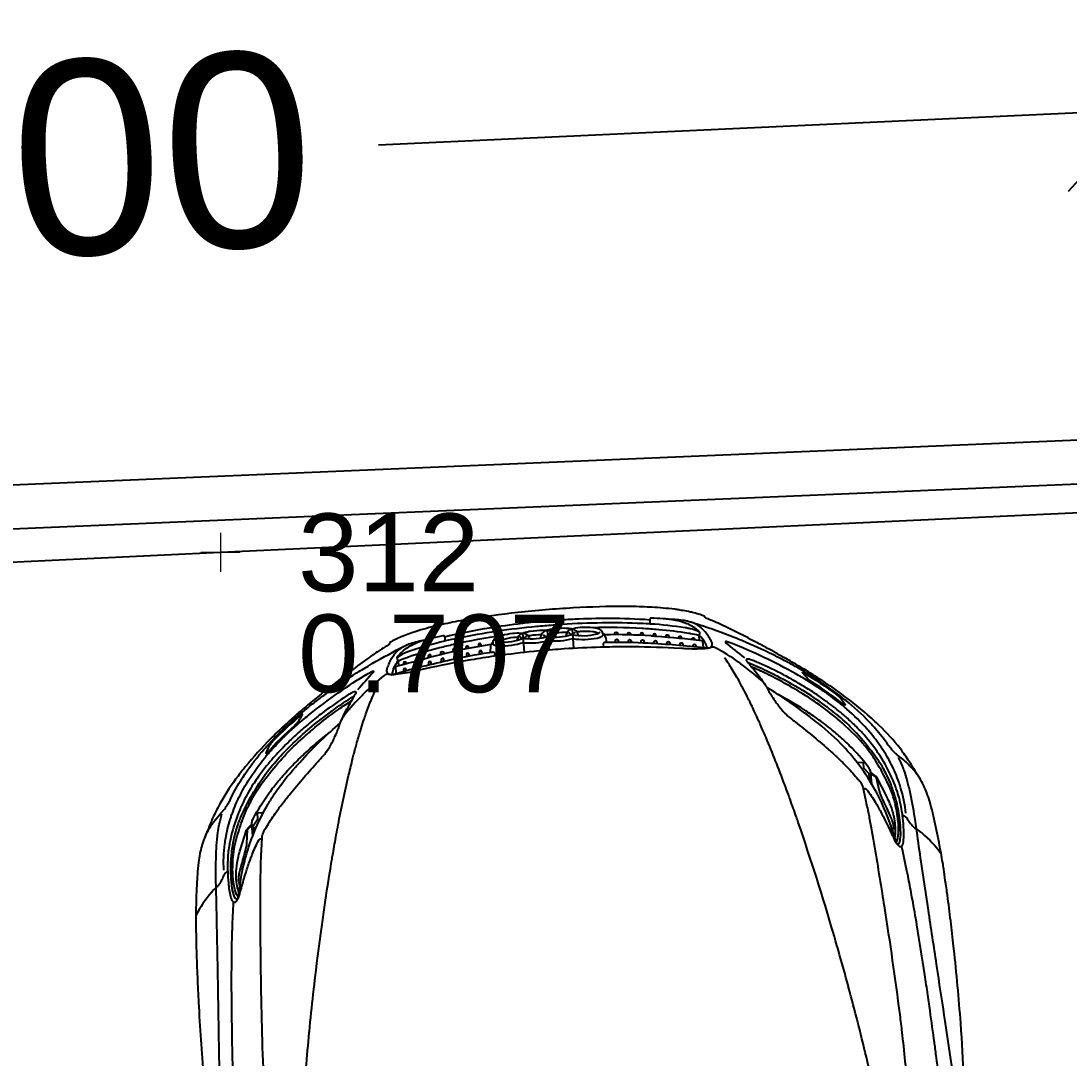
# Model space of a CAD drawing. Header units: millimetres. Extents: x 2622 to 2811, y 687 to 801.
# Drawn here: x 2642.564 to 2643.912, y 763.748 to 765.082 of the extents above; entities that cross this region are included whole.
import ezdxf

# ---------------------------------------------------------------- set-up
doc = ezdxf.new("R2010")
doc.units = ezdxf.units.MM
doc.layers.add('automobile', color=251, linetype='Continuous')
doc.layers.add('Sottile', color=5, linetype='Continuous')
for name, color, linetype, lineweight in [('PT_TOPOG_CENTRO', 5, 'Continuous', 0), ('PT_TOPOG_NOME', 5, 'Continuous', 0), ('PT_TOPOG_QUOT', 10, 'Continuous', 0), ('PT_TOPOG_SIMB', 5, 'Continuous', 0)]:
    doc.layers.add(name, color=color, linetype=linetype, lineweight=lineweight)
doc.styles.get("Standard").update_dxf_attribs({"font": 'arial.ttf'})
doc.dimstyles.new('ISO-25', dxfattribs={"dimtxt": 0.25, "dimasz": 0.2, "dimexe": 0.1, "dimexo": 0.1, "dimgap": 0.1, "dimtad": 0, "dimzin": 1, "dimtxsty": 'Standard', "dimblk": 'OBLIQUE', "dimcen": 2.5, "dimclrt": 2, "dimadec": 0, "dimazin": 0, "dimtfac": 1, "dimtmove": 0, "dimatfit": 3, "dimfxl": 1, "dimarcsym": 0})

# ---------------------------------------------------------------- blocks, each defined once
blk = doc.blocks.new('TPD_Standard')
at = {"layer": 'PT_TOPOG_CENTRO', "linetype": 'Continuous'}
blk.add_point((0, 0), dxfattribs=at)
at = {"layer": 'PT_TOPOG_SIMB', "linetype": 'Continuous'}
for p, q in [((0, 0.05), (0, -0.05)), ((0.05, 0), (-0.05, 0))]:
    blk.add_line(p, q, dxfattribs=at)
at = {"layer": 'PT_TOPOG_NOME', "linetype": 'Continuous', "lineweight": 0}
blk.add_attdef('Nome', (0, 0), '', height=0.2, dxfattribs=at)
at = {"layer": 'PT_TOPOG_QUOT', "linetype": 'Continuous', "lineweight": 0}
blk.add_attdef('Quota', (0, 0), '', height=0.2, dxfattribs=at)
blk = doc.blocks.new('_Oblique')
at = {"color": 0, "linetype": 'ByBlock', "lineweight": -2}
blk.add_line((-0.5, -0.5), (0.5, 0.5), dxfattribs=at)
blk = doc.blocks.new('*D123')
at = {"layer": 'Defpoints', "color": 0, "transparency": 16777216}
for p in [(2644.0066, 764.9677), (2644.0281, 764.5021), (2641.215, 764.3722)]:
    blk.add_point(p, dxfattribs=at)
at = {"layer": 'Sottile', "color": 0, "lineweight": -2, "transparency": 16777216}
for p, q in [((2644.0234, 764.602), (2644.002, 765.0676)), ((2644.0066, 764.9677), (2643.0238, 764.9224)), ((2641.2103, 764.4721), (2641.1889, 764.9378)), ((2641.1935, 764.8379), (2642.1762, 764.8833))]:
    blk.add_line(p, q, dxfattribs=at)
at = {"layer": 'Sottile', "color": 0, "lineweight": -2, "transparency": 16777216, "xscale": 0.2, "yscale": 0.2, "zscale": 0.2}
for p, rotation in [((2644.0066, 764.9677), 2.642310270227584), ((2641.1935, 764.8379), 182.6423102702275)]:
    blk.add_blockref('_Oblique', p, dxfattribs=dict(at, rotation=rotation))
at = {"layer": 'Sottile', "color": 2, "transparency": 16777216, "insert": (2642.6, 764.9028), "char_height": 0.25, "attachment_point": 5, "rotation": 2.6423}
blk.add_mtext('5.00', dxfattribs=at)

msp = doc.modelspace()

# ---------------------------------------------------------------- linework, layer by layer
for p, q in [((2634.7268, 764.1545), (2650.7663, 764.8321)), ((2651.8377, 764.8145), (2642.8204, 764.3984)), ((2642.8204, 764.3984), (2636.1775, 764.0819))]:
    msp.add_line(p, q)
at = {"layer": 'automobile'}
for p, q in [((2643.2092, 764.2944), (2643.2113, 764.27)), ((2643.2409, 764.2977), (2643.243, 764.2727)), ((2643.2727, 764.2997), (2643.2748, 764.2753)), ((2643.7189, 764.1094), (2643.7189, 764.1094)), ((2643.7038, 764.0559), (2643.7039, 764.0559)), ((2642.8008, 764.0328), (2642.8008, 764.0328)), ((2642.8245, 763.9825), (2642.8245, 763.9825))]:
    msp.add_line(p, q, dxfattribs=at)
for points in [[(2643.7766, 763.7125, 0.013527), (2643.7734, 763.7832), (2643.7727, 763.7929, 0.009671), (2643.7639, 763.8885), (2643.7631, 763.8956, 0.002964), (2643.7593, 763.9284, 0.002676), (2643.755, 763.9615, 0.002031), (2643.7536, 763.9719), (2643.7529, 763.9763, 0.001672), (2643.7508, 763.9909, 0.002952), (2643.7496, 763.9989), (2643.749, 764.0022, 0.006248), (2643.7468, 764.0149, 0.000515), (2643.7451, 764.0242), (2643.7449, 764.0251, 0.009106), (2643.7382, 764.0572, 0.004007), (2643.7374, 764.0606), (2643.7368, 764.0632, 0.012153), (2643.7328, 764.0779, 0.018519), (2643.7292, 764.0887), (2643.7291, 764.0889, 0.020061), (2643.7252, 764.0981), (2643.7248, 764.099, 0.031275), (2643.7196, 764.1083, -0.001922), (2643.7168, 764.1128), (2643.7156, 764.1147, -0.007542), (2643.7114, 764.1216, 0.001355), (2643.7108, 764.1227, 0.012838), (2643.7067, 764.1292), (2643.7053, 764.1312, 0.011519), (2643.6994, 764.1397), (2643.6984, 764.1411, 0.012847), (2643.6917, 764.1498, 0.033566), (2643.6643, 764.1791), (2643.6624, 764.1809, 0.0098), (2643.653, 764.1893, 0.02217), (2643.6149, 764.2194, 0.012327), (2643.594, 764.2338), (2643.5927, 764.2346, 0.0071), (2643.5768, 764.2446), (2643.5734, 764.2467, 0.002771), (2643.5652, 764.2516, 0.004165), (2643.546, 764.2628, 0.004159), (2643.5335, 764.2698), (2643.5279, 764.2729, 0.002426), (2643.5135, 764.2808, 0.001948), (2643.5076, 764.2839), (2643.5025, 764.2865, 0.008611), (2643.4759, 764.3, 0.003492), (2643.4705, 764.3026), (2643.4659, 764.3047, 0.015568), (2643.4447, 764.3138, -0.285642), (2643.4437, 764.3153), (2643.4436, 764.3154, 0.282742), (2643.4431, 764.3161, 0.041853), (2643.4276, 764.321), (2643.4275, 764.321, 0.001076), (2643.4226, 764.3221, 0.014369), (2643.4132, 764.3238), (2643.4101, 764.3243, 0.006749), (2643.4049, 764.3251), (2643.4046, 764.3251, 0.019467), (2643.3755, 764.3277), (2643.3695, 764.328, 0.012057), (2643.342, 764.3288, 0.000481), (2643.3417, 764.3288, 0.014627), (2643.2743, 764.3269, 0.013), (2643.2032, 764.321, 0.014627), (2643.1364, 764.3117, 0.000481), (2643.136, 764.3116, 0.012057), (2643.1091, 764.3063), (2643.1032, 764.305, 0.019467), (2643.0749, 764.2976), (2643.0746, 764.2975, 0.006749), (2643.0697, 764.2959), (2643.0667, 764.2949, 0.014369), (2643.0577, 764.2916, 0.001076), (2643.053, 764.2897), (2643.053, 764.2897, 0.041853), (2643.0385, 764.2824, 0.282742), (2643.0381, 764.2816), (2643.0381, 764.2814, -0.285642), (2643.0373, 764.2798, 0.015568), (2643.0179, 764.2673), (2643.0137, 764.2645, 0.003492), (2643.0088, 764.261, 0.008611), (2642.9848, 764.2433), (2642.9803, 764.2399, 0.001948), (2642.975, 764.2358, 0.002426), (2642.962, 764.2256), (2642.957, 764.2217, 0.004159), (2642.9459, 764.2127, 0.004165), (2642.9287, 764.1985, 0.002771), (2642.9215, 764.1923), (2642.9185, 764.1896, 0.0071), (2642.9045, 764.1772), (2642.9033, 764.1761, 0.012327), (2642.885, 764.1585, 0.02217), (2642.8525, 764.1225, 0.0098), (2642.8447, 764.1126), (2642.8431, 764.1106, 0.033566), (2642.8209, 764.0771, 0.012847), (2642.8157, 764.0674), (2642.815, 764.0658, 0.011519), (2642.8105, 764.0565), (2642.8096, 764.0543, 0.012838), (2642.8066, 764.0472, 0.001355), (2642.8062, 764.0461, -0.007542), (2642.8032, 764.0385), (2642.8023, 764.0365, -0.001922), (2642.8003, 764.0316, 0.031275), (2642.7967, 764.0215), (2642.7965, 764.0206, 0.020061), (2642.7941, 764.0108), (2642.7941, 764.0107, 0.018519), (2642.7923, 763.9994, 0.012153), (2642.7908, 763.9842), (2642.7906, 763.9816, 0.004007), (2642.7904, 763.9781, 0.009106), (2642.7891, 763.9453), (2642.7891, 763.9444, 0.000515), (2642.7889, 763.9349, 0.006248), (2642.7888, 763.9221), (2642.7889, 763.9187, 0.002952), (2642.789, 763.9106, 0.001672), (2642.7893, 763.8959), (2642.7894, 763.8914, 0.002031), (2642.7897, 763.881, 0.002676), (2642.791, 763.8476, 0.002964), (2642.7926, 763.8145), (2642.793, 763.8074, 0.009671), (2642.8002, 763.7118)], [(2643.4369, 764.2954, 0.186053), (2643.4363, 764.2961, 0.06885), (2643.4245, 764.3001), (2643.4234, 764.3004, 0.010068), (2643.4183, 764.3013, 0.023795), (2643.3737, 764.3062), (2643.3721, 764.3063, 0.006011), (2643.3567, 764.307, 0.028094), (2643.2534, 764.3051), (2643.2512, 764.3049, 0.004159), (2643.2296, 764.3031), (2643.2274, 764.3029, 0.028094), (2643.1252, 764.2877, 0.006011), (2643.1101, 764.2844), (2643.1085, 764.284, 0.023795), (2643.0654, 764.2718, 0.010068), (2643.0605, 764.2701), (2643.0595, 764.2697, 0.06885), (2643.0485, 764.2637, 0.186053), (2643.048, 764.2629)], [(2643.1086, 764.2898, -0.017993), (2643.1596, 764.3003), (2643.1607, 764.3004, -0.011324), (2643.2031, 764.3066, -0.000717), (2643.2151, 764.3081), (2643.2169, 764.3083, -0.017876), (2643.2629, 764.3121), (2643.2647, 764.3122, -0.000717), (2643.2767, 764.3128, -0.011324), (2643.3196, 764.3137), (2643.3207, 764.3137, -0.017993), (2643.3727, 764.3118)], [(2643.4359, 764.291, 0.377502), (2643.4364, 764.2963), (2643.4364, 764.2964, 0.05167), (2643.4354, 764.2974, 0.002807), (2643.4348, 764.298, 0.041685), (2643.4291, 764.3023, 0.041809), (2643.4213, 764.3063), (2643.4205, 764.3066, 0.018708), (2643.4157, 764.3083, 0.052547), (2643.397, 764.3123), (2643.396, 764.3125, 0.00898), (2643.3898, 764.313, 0.008986), (2643.374, 764.3138, 0.425913), (2643.3727, 764.3125), (2643.3727, 764.3062)], [(2643.4496, 764.2754, 0.259578), (2643.4526, 764.2783, 0.171418), (2643.4525, 764.2827), (2643.4524, 764.2829, 0.02498), (2643.4517, 764.2844, 0.026057), (2643.4482, 764.2904), (2643.4478, 764.291, 0.060564), (2643.4404, 764.2997, 0.020988), (2643.437, 764.3026), (2643.4367, 764.3028, 0.060078), (2643.4301, 764.3068, 0.048786), (2643.4213, 764.3098), (2643.4204, 764.31, 0.018261), (2643.4173, 764.3106, 0.034023), (2643.3981, 764.3122)], [(2643.7196, 764.1083, 0.045339), (2643.7101, 764.1206, 0.00519), (2643.7076, 764.1232, 0.007269), (2643.7054, 764.1254), (2643.705, 764.1259, 0.007264), (2643.7016, 764.1291), (2643.701, 764.1297, 0.021449), (2643.6911, 764.1379, 0.001517), (2643.6894, 764.1393, -0.038686), (2643.6869, 764.1415, -0.014747), (2643.6843, 764.1444), (2643.6837, 764.1451, -0.023216), (2643.6795, 764.1505, 0.026217), (2643.6626, 764.172, 0.007355), (2643.6593, 764.1757), (2643.6587, 764.1764, 0.032139), (2643.6288, 764.2047), (2643.6258, 764.2072, 0.01026), (2643.6175, 764.2138, 0.031068), (2643.569, 764.2465), (2643.5671, 764.2476, 0.00963), (2643.5527, 764.2557, 0.004314), (2643.5382, 764.2632, 0.00526), (2643.5309, 764.2669), (2643.5307, 764.267, 0.01346), (2643.4918, 764.2847), (2643.4911, 764.2849, 0.006823), (2643.4814, 764.2889, 0.01344), (2643.4357, 764.3053, 0.002183), (2643.4285, 764.3076), (2643.4251, 764.3087)], [(2643.2102, 764.2821, -0.083934), (2643.1794, 764.2777, -0.026537), (2643.1767, 764.2779), (2643.1759, 764.2781, -0.101852), (2643.1717, 764.2795, -0.275475), (2643.171, 764.2807, -0.099255), (2643.1724, 764.2863, -0.129787), (2643.1734, 764.2875, -0.057046), (2643.1785, 764.2903), (2643.179, 764.2905, -0.032321), (2643.1822, 764.2916, -0.034278), (2643.197, 764.2945, -0.016901), (2643.1987, 764.2946), (2643.1988, 764.2946, -0.040506), (2643.2102, 764.2943, -0.075574), (2643.2134, 764.2935), (2643.2135, 764.2934, -0.074087), (2643.215, 764.2925, -0.030995), (2643.2153, 764.2922, -0.128146), (2643.2182, 764.2868, -0.128146)], [(2643.2025, 764.2849, -0.073242), (2643.2037, 764.2897, -0.214913), (2643.2082, 764.2941, -0.022321), (2643.2144, 764.2961, -0.021978), (2643.2188, 764.297, -0.043266), (2643.2358, 764.2984, -0.033123), (2643.2409, 764.298), (2643.2418, 764.2979, -0.059932), (2643.2461, 764.2968, -0.124621), (2643.2488, 764.2948, -0.133921), (2643.2513, 764.2896)], [(2643.2809, 764.2914, 0.073242), (2643.279, 764.296, 0.214913), (2643.2738, 764.2996, 0.022321), (2643.2673, 764.3005, 0.021978), (2643.2628, 764.3007, 0.043266), (2643.2459, 764.2993, 0.033123), (2643.2409, 764.2981), (2643.24, 764.2978, 0.059932), (2643.236, 764.2959, 0.124621), (2643.2336, 764.2936, 0.133921), (2643.2321, 764.288)], [(2643.2663, 764.2951, 0.014822), (2643.2633, 764.2952, 0.035684), (2643.2493, 764.2943)], [(2643.2738, 764.2874, 0.083934), (2643.3049, 764.2882, 0.026537), (2643.3075, 764.2889), (2643.3083, 764.2891, 0.101852), (2643.3122, 764.2913, 0.275475), (2643.3127, 764.2925, 0.099255), (2643.3104, 764.2979, 0.129787), (2643.3092, 764.2989, 0.057046), (2643.3038, 764.3008), (2643.3031, 764.3009, 0.032321), (2643.2999, 764.3014, 0.034278), (2643.2848, 764.3018, 0.016901), (2643.2831, 764.3016), (2643.283, 764.3016, 0.040506), (2643.2717, 764.2994, 0.075574), (2643.2688, 764.2981), (2643.2686, 764.298, 0.074087), (2643.2673, 764.2968, 0.030995), (2643.2671, 764.2965, 0.128146), (2643.2652, 764.2907, 0.128146)], [(2643.2685, 764.2956, 0.188223), (2643.2728, 764.2927, 0.118009), (2643.3049, 764.2935, 0.069514), (2643.3071, 764.2944), (2643.3072, 764.2944, 0.106622), (2643.3091, 764.2962)], [(2643.3068, 764.2942, 0.055388), (2643.3026, 764.2956), (2643.302, 764.2958, 0.032321), (2643.2994, 764.2962, 0.034278), (2643.285, 764.2965, 0.016901), (2643.2836, 764.2964), (2643.2836, 764.2964, 0.017239), (2643.2791, 764.2958)], [(2643.4366, 764.285), (2643.4362, 764.2904, 0.321817), (2643.4352, 764.2915, 0.015547), (2643.425, 764.2937), (2643.4243, 764.2939, 0.004335), (2643.4228, 764.2941, 0.019927), (2643.3844, 764.2988), (2643.381, 764.2991, 0.007243), (2643.3625, 764.3004, 0.018507), (2643.2993, 764.3015)], [(2643.3175, 764.2825, 0.056874), (2643.315, 764.2921, 0.111126), (2643.3145, 764.2929, 0.04849), (2643.3119, 764.295)], [(2643.3279, 764.2925), (2643.3278, 764.294, -1), (2643.3312, 764.2943), (2643.3313, 764.2925)], [(2643.3445, 764.2923), (2643.3444, 764.2935, -1), (2643.3478, 764.2938), (2643.3479, 764.2922)], [(2643.3645, 764.2914), (2643.3644, 764.2934, 1), (2643.361, 764.2931), (2643.3611, 764.2916)], [(2643.3809, 764.2903), (2643.3807, 764.2922, 1), (2643.3773, 764.2918), (2643.3775, 764.2905)], [(2643.0388, 764.2411, -0.259578), (2643.0354, 764.2435, -0.171418), (2643.0348, 764.2478), (2643.0348, 764.248, -0.02498), (2643.0353, 764.2497, -0.026057), (2643.0378, 764.2562), (2643.038, 764.2568, -0.060564), (2643.0439, 764.2666, -0.020988), (2643.0467, 764.27), (2643.047, 764.2703, -0.060078), (2643.0529, 764.2753, -0.048786), (2643.061, 764.2797), (2643.0619, 764.28, -0.018261), (2643.0648, 764.2811, -0.034023), (2643.0835, 764.286)], [(2643.0466, 764.2428), (2643.0459, 764.2505, -0.3591), (2643.0469, 764.2518, -0.006876), (2643.1039, 764.2671, -0.001715), (2643.1096, 764.2685), (2643.1105, 764.2687, -0.022885), (2643.1689, 764.2803, -0.022885)], [(2643.0497, 764.2588, -0.377502), (2643.0484, 764.2639), (2643.0484, 764.264, -0.05167), (2643.0492, 764.2652, -0.002807), (2643.0497, 764.2658, -0.041685), (2643.0546, 764.271, -0.041809), (2643.0617, 764.2762), (2643.0623, 764.2767, -0.018708), (2643.0668, 764.2792, -0.052547), (2643.0846, 764.2863), (2643.0856, 764.2865, -0.00898), (2643.0916, 764.2881, -0.008986), (2643.107, 764.2915, -0.425913), (2643.1085, 764.2905), (2643.1095, 764.2842)], [(2643.05, 764.2527), (2643.0496, 764.2581, -0.321817), (2643.0504, 764.2594, -0.015547), (2643.0601, 764.2633), (2643.0608, 764.2635, -0.004335), (2643.0622, 764.264, -0.019927), (2643.0993, 764.275), (2643.1025, 764.2759, -0.007243), (2643.1206, 764.2802, -0.018507), (2643.1827, 764.2917)], [(2643.156, 764.2782), (2643.1558, 764.2797, 1), (2643.1525, 764.2794), (2643.1526, 764.2776)], [(2643.168, 764.27, -0.056874), (2643.1688, 764.2799, -0.111126), (2643.1691, 764.2808, -0.04849), (2643.1714, 764.2832)], [(2643.2141, 764.2911, -0.188223), (2643.2103, 764.2875, -0.118009), (2643.1785, 764.2829, -0.069514), (2643.1762, 764.2835), (2643.1761, 764.2835, -0.106622), (2643.1739, 764.2849)], [(2643.1765, 764.2833, -0.055388), (2643.1804, 764.2854), (2643.181, 764.2857, -0.032321), (2643.1835, 764.2865, -0.034278), (2643.1976, 764.2892, -0.016901), (2643.199, 764.2894), (2643.199, 764.2894, -0.017239), (2643.2036, 764.2895)], [(2643.2163, 764.291, -0.014822), (2643.2193, 764.2916, -0.035684), (2643.2332, 764.2929)], [(2643.4481, 764.2751, 0.013778), (2643.3739, 764.2812), (2643.3708, 764.2814, 0.017), (2643.3193, 764.2825, 0.017675), (2643.3147, 764.2823), (2643.3142, 764.2822, 0.414214), (2643.3128, 764.2806), (2643.3132, 764.2764)], [(2643.4417, 764.2758), (2643.441, 764.2835, 0.3591), (2643.4399, 764.2847, 0.006876), (2643.3811, 764.2902, 0.001715), (2643.3752, 764.2907), (2643.3744, 764.2908, 0.022885), (2643.3149, 764.2924, 0.022885)], [(2643.3288, 764.2826), (2643.3286, 764.2848, -1), (2643.332, 764.285), (2643.3322, 764.2826)], [(2643.3454, 764.2824), (2643.3452, 764.2844, -1), (2643.3486, 764.2847), (2643.3488, 764.2823)], [(2643.362, 764.2818), (2643.3618, 764.2839, -1), (2643.3652, 764.2842), (2643.3654, 764.2817)], [(2643.3786, 764.281), (2643.3783, 764.2831, -1), (2643.3817, 764.2835), (2643.382, 764.2808)], [(2643.394, 764.2892), (2643.3938, 764.2905, -1), (2643.3972, 764.291), (2643.3975, 764.2888)], [(2643.3953, 764.2799), (2643.395, 764.2819, -1), (2643.3984, 764.2823), (2643.3987, 764.2796)], [(2643.4104, 764.2877), (2643.4102, 764.2888, -1), (2643.4135, 764.2894), (2643.4139, 764.2873)], [(2643.4121, 764.2786), (2643.4118, 764.2802, -1), (2643.4151, 764.2809), (2643.4156, 764.2783)], [(2643.427, 764.286), (2643.4269, 764.2865, -1), (2643.4302, 764.2872), (2643.4305, 764.2857)], [(2643.4287, 764.2771), (2643.4285, 764.2782, -1), (2643.4318, 764.2788), (2643.4322, 764.2767)], [(2643.4465, 764.2752, 0.098566), (2643.4442, 764.2817, 0.011379), (2643.4439, 764.2822), (2643.4434, 764.283, 0.054188), (2643.4364, 764.2915)], [(2643.7023, 764.0627, 0.046212), (2643.6954, 764.0959, 0.012813), (2643.6929, 764.1032), (2643.6922, 764.1054, 0.03409), (2643.6819, 764.1287, 0.008485), (2643.6794, 764.1331), (2643.6781, 764.1355, 0.017709), (2643.6718, 764.1457), (2643.6706, 764.1475, 0.029188), (2643.6557, 764.1671, 0.005231), (2643.6539, 764.1692), (2643.6524, 764.1708, 0.031007), (2643.6263, 764.1967, 0.014931), (2643.6155, 764.2057), (2643.6108, 764.2093, 0.010951), (2643.6003, 764.2171), (2643.6, 764.2173, 0.004534), (2643.5962, 764.2199, 0.016613), (2643.5681, 764.2377, 0.0062), (2643.5598, 764.2425), (2643.5552, 764.245, 0.037186), (2643.4721, 764.2834, 0.018721), (2643.472, 764.2834, 0.096782), (2643.4705, 764.2836, 0.217467), (2643.4702, 764.2834, 0.390746), (2643.4703, 764.2822, 0.009147), (2643.4944, 764.2629)], [(2642.8003, 764.0316, -0.045339), (2642.8076, 764.0453, -0.00519), (2642.8096, 764.0482, -0.007269), (2642.8114, 764.0508), (2642.8118, 764.0513, -0.007264), (2642.8146, 764.055), (2642.8151, 764.0557, -0.021449), (2642.8234, 764.0655, -0.001517), (2642.8249, 764.0671, 0.038686), (2642.827, 764.0697, 0.014747), (2642.8291, 764.073), (2642.8296, 764.0738, 0.023216), (2642.8328, 764.0798, -0.026217), (2642.8459, 764.1038, -0.007355), (2642.8486, 764.1081), (2642.8491, 764.1088, -0.032139), (2642.8738, 764.1417), (2642.8764, 764.1447, -0.01026), (2642.8834, 764.1525, -0.031068), (2642.9259, 764.1928), (2642.9276, 764.1942, -0.00963), (2642.9405, 764.2046, -0.004314), (2642.9535, 764.2144, -0.00526), (2642.96, 764.2192), (2642.9602, 764.2194, -0.01346), (2642.9957, 764.2433), (2642.9963, 764.2436, -0.006823), (2643.0053, 764.2491, -0.01344), (2643.0476, 764.2729, -0.002183), (2643.0543, 764.2764), (2643.0575, 764.278)], [(2643.5215, 764.2274, 0.007785), (2643.5209, 764.2283), (2643.5204, 764.229, 0.05452), (2643.5161, 764.2339, 0.026615), (2643.4898, 764.255, 0.000711), (2643.487, 764.2571), (2643.487, 764.2571, 0.032475), (2643.4573, 764.2756, 0.205927), (2643.4519, 764.2761, -0.04634), (2643.4453, 764.2746), (2643.4451, 764.2746, -0.020793), (2643.4422, 764.2743, -0.027688), (2643.4183, 764.2744, 0.001254), (2643.4141, 764.2746), (2643.404, 764.2752, 0.014075), (2643.344, 764.2768), (2643.34, 764.2768, 0.006589), (2643.3095, 764.2763, 0.009439), (2643.2627, 764.2742, 0.004435), (2643.2475, 764.273), (2643.2385, 764.2723, 0.004435), (2643.2234, 764.2709, 0.009439), (2643.1768, 764.2653, 0.006589), (2643.1467, 764.2607), (2643.1427, 764.26, 0.014075), (2643.0838, 764.2485), (2643.074, 764.2463, 0.001254), (2643.0698, 764.2453, -0.027688), (2643.0463, 764.2412, -0.020793), (2643.0434, 764.241), (2643.0432, 764.241, -0.04634), (2643.0365, 764.2414, 0.205927), (2643.0312, 764.2401, 0.032475), (2643.005, 764.2169), (2643.005, 764.2168, 0.000711), (2643.0026, 764.2144, 0.026615), (2642.9802, 764.1891, 0.05452), (2642.9767, 764.1836), (2642.9763, 764.1828, 0.007785), (2642.9759, 764.1819)], [(2643.0404, 764.241, -0.013778), (2643.1125, 764.2594), (2643.1155, 764.2601, -0.017), (2643.1662, 764.2697, -0.017675), (2643.1707, 764.2703), (2643.1712, 764.2703, -0.414214), (2643.1729, 764.2689), (2643.1732, 764.2648)], [(2643.0914, 764.2639), (2643.0913, 764.2653, 1), (2643.0879, 764.2651), (2643.088, 764.263)], [(2643.1041, 764.2671), (2643.104, 764.2691, -1), (2643.1074, 764.2693), (2643.1074, 764.268)], [(2643.1201, 764.271), (2643.1199, 764.273, -1), (2643.1233, 764.2732), (2643.1234, 764.2718)], [(2643.1396, 764.2752), (2643.1395, 764.2764, 1), (2643.1362, 764.2761), (2643.1363, 764.2745)], [(2643.1405, 764.2653), (2643.1403, 764.2673, 1), (2643.1369, 764.267), (2643.1371, 764.2646)], [(2643.1568, 764.2682), (2643.1566, 764.2704, 1), (2643.1532, 764.2701), (2643.1535, 764.2676)], [(2643.0419, 764.2415, -0.098566), (2643.0431, 764.2482, -0.011379), (2643.0433, 764.2487), (2643.0437, 764.2497, -0.054188), (2643.0492, 764.2592)], [(2643.0594, 764.2553), (2643.0594, 764.2559, 1), (2643.056, 764.2559), (2643.056, 764.2544)], [(2643.0753, 764.2504), (2643.0753, 764.2521, 1), (2643.0719, 764.2522), (2643.0719, 764.2496)], [(2643.0754, 764.2597), (2643.0755, 764.2608, 1), (2643.0721, 764.2609), (2643.072, 764.2588)], [(2643.0917, 764.2545), (2643.0916, 764.2566, 1), (2643.0882, 764.2564), (2643.0883, 764.2537)], [(2643.108, 764.2584), (2643.1078, 764.2606, 1), (2643.1045, 764.2604), (2643.1046, 764.2576)], [(2643.1242, 764.262), (2643.124, 764.264, 1), (2643.1206, 764.2637), (2643.1208, 764.2613)], [(2643.6634, 763.696, 0.008689), (2643.6413, 763.7901), (2643.6409, 763.7917, 0.001179), (2643.6404, 763.7936, 0.002584), (2643.6285, 763.8387), (2643.6282, 763.84, 0.004005), (2643.6153, 763.8864, 0.001041), (2643.6118, 763.8985, 0.000028), (2643.6096, 763.9063), (2643.6093, 763.9071, 0.012148), (2643.5638, 764.0507, 0.001466), (2643.5613, 764.0579), (2643.5603, 764.0609, 0.002195), (2643.5521, 764.0836, 0.002587), (2643.5476, 764.0961), (2643.5463, 764.0995, 0.010771), (2643.5223, 764.1601, 0.002136), (2643.5179, 764.1702), (2643.5152, 764.1764, 0.004705), (2643.5123, 764.1831), (2643.5104, 764.1873, 0.002913), (2643.5072, 764.1941, 0.006061), (2643.4993, 764.2105), (2643.498, 764.2131, 0.00742), (2643.4921, 764.2244, 0.002127), (2643.4887, 764.2308, 0.014141), (2643.4789, 764.2476), (2643.4787, 764.2479, 0.014196), (2643.4688, 764.2628)], [(2643.6473, 764.0937, -0.376635), (2643.6507, 764.0943), (2643.6507, 764.0943, -0.091427), (2643.6516, 764.0935, -0.03135), (2643.6631, 764.0766, -0.005311), (2643.6646, 764.074), (2643.6669, 764.0699, -0.012475), (2643.6747, 764.0553), (2643.6774, 764.05, -0.00144), (2643.6782, 764.0482, -0.009893), (2643.6871, 764.0293, 0.045955), (2643.6898, 764.0245), (2643.6902, 764.024, 0.070369), (2643.6934, 764.0205, 0.100698), (2643.6944, 764.0199), (2643.6945, 764.0199, 0.212737), (2643.6965, 764.0202), (2643.6965, 764.0202, 0.116942), (2643.6974, 764.021, 0.077301), (2643.6987, 764.0241), (2643.6988, 764.0245, 0.041117), (2643.6993, 764.0279, 0.040812), (2643.6993, 764.0455, 0.011559), (2643.6977, 764.0603), (2643.6976, 764.0617, 0.018761), (2643.6953, 764.0749, 0.008154), (2643.6945, 764.0784), (2643.6942, 764.0798, 0.003506), (2643.6934, 764.0829, 0.022797), (2643.6904, 764.0926), (2643.6903, 764.0929, 0.006839), (2643.6882, 764.0986, 0.012037), (2643.6848, 764.1068), (2643.6841, 764.1085, 0.038629), (2643.6694, 764.1358), (2643.6678, 764.1382, 0.007783), (2643.6652, 764.1421, 0.034129), (2643.6462, 764.166), (2643.6454, 764.1669, 0.014982), (2643.6382, 764.1742, 0.008535), (2643.6258, 764.1859, 0.010433), (2643.6204, 764.1906), (2643.6202, 764.1908, 0.014535), (2643.6016, 764.2054, 0.003291), (2643.6, 764.2066), (2643.5974, 764.2084, 0.009666), (2643.5842, 764.2176, 0.012918), (2643.5686, 764.2273), (2643.5644, 764.2298, 0.005624), (2643.5545, 764.2355, 0.006806), (2643.546, 764.2401), (2643.5446, 764.2409, 0.016774), (2643.5134, 764.2559), (2643.513, 764.2561, 0.001913), (2643.5066, 764.2589, 0.034616), (2643.5015, 764.2607, 0.018602), (2643.5007, 764.2609), (2643.5002, 764.261, 0.077961), (2643.4978, 764.2611, 0.348633), (2643.4967, 764.26, 0.19476), (2643.4968, 764.2594, 0.010855), (2643.5016, 764.2534, -0.001068), (2643.5066, 764.2475, -0.012672), (2643.5133, 764.239), (2643.5138, 764.2384, -0.013817), (2643.5216, 764.2272, -0.024574), (2643.5236, 764.224, 0.00831), (2643.5269, 764.218, 0.014659), (2643.5309, 764.2116), (2643.5323, 764.2094, 0.029311), (2643.5417, 764.1969, 0.020996), (2643.5465, 764.1916), (2643.5472, 764.1909, 0.02706), (2643.5522, 764.1863), (2643.5543, 764.1847, 0.003297), (2643.5596, 764.1805, -0.011976), (2643.6022, 764.1453, -0.01056), (2643.6129, 764.1356), (2643.6138, 764.1348, -0.010576), (2643.6251, 764.1237), (2643.6268, 764.1219, -0.020466), (2643.6409, 764.1062, -0.003185), (2643.6434, 764.1031, -0.036121), (2643.6446, 764.1013, -0.026696), (2643.6457, 764.0993, -0.05213), (2643.6467, 764.0963), (2643.6502, 764.0804, -0.004894), (2643.654, 764.0624), (2643.6543, 764.0612, -0.006376), (2643.6575, 764.044, -0.003578), (2643.6707, 763.9653), (2643.6716, 763.96, -0.000614), (2643.6742, 763.9436, -0.006787), (2643.6943, 763.8034, -0.004373), (2643.697, 763.7811), (2643.698, 763.7722, -0.005699), (2643.7019, 763.7341, -0.034615)], [(2643.6911, 764.0227, 0.250895), (2643.6943, 764.0262), (2643.6944, 764.0266, 0.032381), (2643.695, 764.0293, 0.044038), (2643.6954, 764.0412), (2643.6953, 764.0431, 0.014085), (2643.6947, 764.051, 0.029956), (2643.6909, 764.0744, 0.015277), (2643.6887, 764.0827), (2643.6881, 764.0847, 0.021146), (2643.6831, 764.0994, 0.03413), (2643.6745, 764.1179), (2643.6734, 764.1198, 0.029919), (2643.665, 764.133), (2643.6626, 764.1364, 0.009735), (2643.6555, 764.1458, 0.026024), (2643.6328, 764.1719, 0.01646), (2643.6237, 764.1807), (2643.6232, 764.1811, 0.021999), (2643.6032, 764.1977), (2643.6021, 764.1986, 0.002898), (2643.6005, 764.1998, 0.019519), (2643.5738, 764.218), (2643.5704, 764.2201, 0.005978), (2643.5634, 764.2243, 0.018231), (2643.5335, 764.2406), (2643.5332, 764.2407, 0.001193), (2643.5233, 764.2456, 0.020795), (2643.4994, 764.2562)], [(2642.8249, 763.9894, -0.046212), (2642.8262, 764.0234, -0.012813), (2642.8274, 764.031), (2642.8278, 764.0333, -0.03409), (2642.8341, 764.0579, -0.008485), (2642.8358, 764.0627), (2642.8367, 764.0652, -0.017709), (2642.8413, 764.0764), (2642.8421, 764.0783, -0.029188), (2642.8536, 764.1002, -0.005231), (2642.855, 764.1025), (2642.8561, 764.1043, -0.031007), (2642.8776, 764.1342, -0.014931), (2642.8868, 764.1448), (2642.8909, 764.1492, -0.010951), (2642.8999, 764.1586), (2642.9001, 764.1588, -0.004534), (2642.9034, 764.1621, -0.016613), (2642.9282, 764.1843, -0.0062), (2642.9356, 764.1904), (2642.9397, 764.1936, -0.037186), (2643.0153, 764.2453, -0.018721), (2643.0155, 764.2453, -0.096782), (2643.0169, 764.2457, -0.217467), (2643.0172, 764.2456, -0.390746), (2643.0173, 764.2444, -0.009147), (2642.9967, 764.2214)], [(2643.0592, 764.2462), (2643.0592, 764.2473, 1), (2643.0558, 764.2474), (2643.0558, 764.2453)], [(2643.6896, 764.0252, 0.070535), (2643.6917, 764.0305), (2643.6917, 764.0307, 0.038292), (2643.6925, 764.0359, 0.052123), (2643.692, 764.0547), (2643.692, 764.0549, 0.000087), (2643.6915, 764.058, 0.022756), (2643.6889, 764.0726, 0.006096), (2643.6883, 764.0753), (2643.6878, 764.0772, 0.054374), (2643.678, 764.1034), (2643.6751, 764.1092, 0.027108), (2643.6611, 764.1337, 0.016016), (2643.6564, 764.1404), (2643.6559, 764.1411, 0.048087), (2643.6292, 764.1707), (2643.6237, 764.1757, 0.048212), (2643.57, 764.2161, 0.000309), (2643.5635, 764.2201), (2643.5628, 764.2205, 0.015931), (2643.5367, 764.2352), (2643.5339, 764.2367, 0.009235), (2643.5226, 764.2424, 0.012384), (2643.5038, 764.2508)], [(2642.8757, 763.7351, -0.006787), (2642.8724, 763.8767, -0.000614), (2642.8722, 763.8933), (2642.8722, 763.8987, -0.003578), (2642.8721, 763.9784, -0.006376), (2642.8725, 763.9959), (2642.8725, 763.9972, -0.004894), (2642.8733, 764.0155), (2642.8741, 764.0318, -0.05213), (2642.8746, 764.0349, -0.026696), (2642.8753, 764.0371, -0.036121), (2642.8763, 764.0391, -0.003185), (2642.8782, 764.0426, -0.020466), (2642.8895, 764.0603), (2642.8909, 764.0624, -0.010576), (2642.9002, 764.0752), (2642.901, 764.0762, -0.01056), (2642.91, 764.0876, -0.011976), (2642.9461, 764.1293, 0.003297), (2642.9507, 764.1343), (2642.9524, 764.1363, 0.02706), (2642.9566, 764.1416), (2642.9572, 764.1424, 0.020996), (2642.9611, 764.1484, 0.029311), (2642.9682, 764.1624), (2642.9693, 764.1647, 0.014659), (2642.9721, 764.1717, 0.00831), (2642.9744, 764.1781, -0.024574), (2642.9758, 764.1817, -0.013817), (2642.9817, 764.194), (2642.982, 764.1946, -0.012672), (2642.9873, 764.2041, -0.001068), (2642.9912, 764.2108, 0.010855), (2642.9949, 764.2175, 0.19476), (2642.995, 764.2181, 0.348633), (2642.9937, 764.219, 0.077961), (2642.9913, 764.2185), (2642.9908, 764.2183, 0.018602), (2642.9901, 764.218, 0.034616), (2642.9853, 764.2154, 0.001913), (2642.9795, 764.2116), (2642.9792, 764.2113, 0.016774), (2642.9509, 764.1913), (2642.9496, 764.1903, 0.006806), (2642.942, 764.1844, 0.005624), (2642.9332, 764.1771), (2642.9294, 764.174, 0.012918), (2642.9157, 764.1618, 0.009666), (2642.9042, 764.1506), (2642.9019, 764.1483, 0.003291), (2642.9006, 764.1469, 0.014535), (2642.8846, 764.1294), (2642.8844, 764.1292, 0.010433), (2642.8799, 764.1236, 0.008535), (2642.8696, 764.1101, 0.014982), (2642.8637, 764.1016), (2642.8631, 764.1007, 0.034129), (2642.8483, 764.0739, 0.007783), (2642.8464, 764.0697), (2642.8453, 764.067, 0.038629), (2642.8353, 764.0376), (2642.8348, 764.0358, 0.012037), (2642.8328, 764.0272, 0.006839), (2642.8317, 764.0213), (2642.8316, 764.0209, 0.022797), (2642.8303, 764.0109, 0.003506), (2642.8301, 764.0077), (2642.83, 764.0062, 0.008154), (2642.8298, 764.0026, 0.018761), (2642.8297, 763.9892), (2642.8298, 763.9879, 0.011559), (2642.8307, 763.973, 0.040812), (2642.8336, 763.9557, 0.041117), (2642.8347, 763.9524), (2642.8349, 763.952, 0.077301), (2642.8367, 763.9492, 0.116942), (2642.8376, 763.9485), (2642.8377, 763.9485, 0.212737), (2642.8397, 763.9485), (2642.8397, 763.9486, 0.100698), (2642.8407, 763.9493, 0.070369), (2642.8433, 763.9533), (2642.8436, 763.9539, 0.045955), (2642.8454, 763.9591, -0.009893), (2642.851, 763.9791, -0.00144), (2642.8516, 763.981), (2642.8534, 763.9868, -0.012475), (2642.8586, 764.0024), (2642.8602, 764.0068, -0.005311), (2642.8612, 764.0096, -0.03135), (2642.8698, 764.0282, -0.091427), (2642.8705, 764.0292), (2642.8706, 764.0292, -0.376635), (2642.874, 764.0292)], [(2642.8426, 763.9519, -0.250895), (2642.8388, 763.9547), (2642.8386, 763.9552, -0.032381), (2642.8377, 763.9578, -0.044038), (2642.8352, 763.9694), (2642.835, 763.9712, -0.014085), (2642.8343, 763.9792, -0.029956), (2642.8342, 764.0029, -0.015277), (2642.835, 764.0115), (2642.8352, 764.0135, -0.021146), (2642.8377, 764.0288, -0.03413), (2642.8432, 764.0485), (2642.8439, 764.0506, -0.029919), (2642.85, 764.065), (2642.8519, 764.0687, -0.009735), (2642.8572, 764.0791, -0.026024), (2642.8753, 764.1086, -0.01646), (2642.8829, 764.1189), (2642.8833, 764.1194, -0.021999), (2642.9003, 764.1391), (2642.9012, 764.1401, -0.002898), (2642.9026, 764.1415, -0.019519), (2642.9259, 764.1639), (2642.9289, 764.1665, -0.005978), (2642.9351, 764.1719, -0.018231), (2642.9619, 764.1929), (2642.9621, 764.1931, -0.001193), (2642.9711, 764.1995, -0.020795), (2642.9929, 764.2139)], [(2642.9305, 763.7344, -0.002584), (2642.9348, 763.7808), (2642.9349, 763.7822, -0.004005), (2642.9399, 763.83, -0.001041), (2642.9413, 763.8426, -0.000028), (2642.9423, 763.8506), (2642.9424, 763.8514, -0.012148), (2642.9635, 764.0006, -0.001466), (2642.9647, 764.0081), (2642.9653, 764.0112, -0.002195), (2642.9695, 764.035, -0.002587), (2642.9719, 764.0481), (2642.9726, 764.0516, -0.010771), (2642.9863, 764.1154, -0.002136), (2642.9889, 764.1261), (2642.9905, 764.1326, -0.004705), (2642.9923, 764.1397), (2642.9935, 764.1441, -0.002913), (2642.9955, 764.1514, -0.006061), (2643.0006, 764.1689), (2643.0014, 764.1717, -0.00742), (2643.0053, 764.1838, -0.002127), (2643.0077, 764.1907, -0.014141), (2643.0146, 764.2088), (2643.0147, 764.2091, -0.014196), (2643.022, 764.2255)], [(2643.6899, 764.0244, 0.040419), (2643.6738, 764.0699), (2643.6726, 764.0726, 0.030559), (2643.6585, 764.0998), (2643.6564, 764.1033, 0.007659), (2643.6526, 764.1094, 0.031156), (2643.6326, 764.1366), (2643.6321, 764.1372, 0.014431), (2643.6222, 764.1483, 0.037345), (2643.5896, 764.1781, 0.001109), (2643.5801, 764.1856), (2643.5788, 764.1866, 0.032045), (2643.5233, 764.2245)], [(2643.6583, 764.1001), (2643.6571, 764.1148, 0.029126), (2643.6569, 764.1158, 0.093153), (2643.6551, 764.1204), (2643.655, 764.1205, 0.019501), (2643.6536, 764.1226, 0.036423), (2643.6294, 764.15), (2643.6282, 764.1512, 0.008687), (2643.6211, 764.1579, 0.014351), (2643.6073, 764.1698, 0.004907), (2643.6027, 764.1735), (2643.5995, 764.176, 0.016955), (2643.5816, 764.1891), (2643.5801, 764.1901, 0.006738), (2643.571, 764.1961, 0.019121), (2643.5377, 764.2156)], [(2642.8436, 763.9546, -0.070535), (2642.8407, 763.9594), (2642.8406, 763.9597, -0.038292), (2642.839, 763.9647, -0.052123), (2642.8364, 763.9833), (2642.8364, 763.9835, -0.000087), (2642.8363, 763.9866, -0.022756), (2642.8365, 764.0014, -0.006096), (2642.8366, 764.0043), (2642.8368, 764.0062, -0.054374), (2642.8421, 764.0336), (2642.844, 764.0398, -0.027108), (2642.8538, 764.0663, -0.016016), (2642.8573, 764.0737), (2642.8576, 764.0745, -0.048087), (2642.879, 764.1081), (2642.8837, 764.114, -0.048212), (2642.93, 764.1627, -0.000309), (2642.9357, 764.1677), (2642.9363, 764.1682, -0.015931), (2642.9596, 764.1871), (2642.9621, 764.189, -0.009235), (2642.9723, 764.1964, -0.012384), (2642.9894, 764.2078)], [(2642.8435, 763.9537, -0.040419), (2642.8518, 764.0013), (2642.8525, 764.0042, -0.030559), (2642.862, 764.0333), (2642.8635, 764.0371, -0.007659), (2642.8662, 764.0438, -0.031156), (2642.8814, 764.0739), (2642.8818, 764.0746, -0.014431), (2642.8897, 764.0872, -0.037345), (2642.9169, 764.122, -0.001109), (2642.925, 764.1309), (2642.9261, 764.1321, -0.032045), (2642.9746, 764.1787)], [(2642.8621, 764.0336), (2642.8608, 764.0483, -0.029126), (2642.8608, 764.0493, -0.093153), (2642.8619, 764.0542), (2642.862, 764.0543, -0.019501), (2642.863, 764.0566, -0.036423), (2642.8823, 764.0876), (2642.8833, 764.089, -0.008687), (2642.8891, 764.0968, -0.014351), (2642.9008, 764.1108, -0.004907), (2642.9047, 764.1152), (2642.9074, 764.1182, -0.016955), (2642.923, 764.1341), (2642.9243, 764.1353, -0.006738), (2642.9323, 764.1428, -0.019121), (2642.9619, 764.1676)], [(2643.7726, 763.6378, -0.001965), (2643.771, 763.6546, 0.001294), (2643.7699, 763.666), (2643.7695, 763.6701, 0.005751), (2643.766, 763.7027, 0.000409), (2643.7659, 763.7034), (2643.7657, 763.7049, 0.006965), (2643.7609, 763.7404), (2643.7527, 763.7952, 0.000725), (2643.7432, 763.8579, -0.000525), (2643.7416, 763.8686, -0.000391), (2643.7312, 763.938), (2643.7219, 764.0001, -0.002493), (2643.7162, 764.0395, 0.003676), (2643.7144, 764.052), (2643.7136, 764.0572, 0.016487), (2643.7071, 764.0919, 0.014226), (2643.7032, 764.1072), (2643.7029, 764.1085, 0.020733), (2643.6992, 764.1197), (2643.6985, 764.1217, 0.016399), (2643.696, 764.1276, 0.006991), (2643.6927, 764.1346)], [(2643.6556, 764.1045), (2643.6549, 764.1137, 0.173728), (2643.6547, 764.1139), (2643.6483, 764.1205, -0.173728), (2643.6482, 764.1208), (2643.6476, 764.1278, 0.414214), (2643.6472, 764.1282), (2643.6398, 764.1276)], [(2643.6878, 764.0319, 0.071794), (2643.6888, 764.0376, 0.063356), (2643.687, 764.0579), (2643.6865, 764.0601, 0.004636), (2643.6862, 764.0615, 0.045167), (2643.6809, 764.0771, 0.013376), (2643.6767, 764.0859), (2643.6658, 764.1075, 0.08937), (2643.6639, 764.1099, 0.050736), (2643.6571, 764.1151)], [(2643.6572, 764.1135), (2643.6635, 764.1092, -0.190255), (2643.6641, 764.1084), (2643.6678, 764.0916, 0.029627), (2643.6684, 764.0897, 0.032475), (2643.674, 764.0765, -0.012723), (2643.6787, 764.0666), (2643.6819, 764.0592, -0.014645), (2643.6846, 764.0527, -0.052247), (2643.686, 764.0475), (2643.686, 764.0473, -0.145769), (2643.6851, 764.0407)], [(2642.826, 763.5588, 0.001965), (2642.8248, 763.5756, -0.001294), (2642.824, 763.5871), (2642.8237, 763.5912, -0.005751), (2642.8218, 763.6239, -0.000409), (2642.8217, 763.6246), (2642.8217, 763.6261, -0.006965), (2642.8205, 763.6619), (2642.8196, 763.7173, -0.000725), (2642.8185, 763.7807, 0.000525), (2642.8183, 763.7915, 0.000391), (2642.8171, 763.8617), (2642.8159, 763.9245, 0.002493), (2642.815, 763.9643, -0.003676), (2642.8147, 763.9769), (2642.8147, 763.9822, -0.016487), (2642.8153, 764.0174, -0.014226), (2642.8166, 764.0332), (2642.8167, 764.0345, -0.020733), (2642.8185, 764.0461), (2642.8189, 764.0482, -0.016399), (2642.8204, 764.0545, -0.006991), (2642.8224, 764.0619)], [(2642.864, 764.0385), (2642.8632, 764.0476, -0.173728), (2642.8633, 764.0479), (2642.8685, 764.0554, 0.173728), (2642.8686, 764.0557), (2642.868, 764.0628, -0.414214), (2642.8684, 764.0632), (2642.8758, 764.0638)], [(2643.6978, 764.06, -0.095004), (2643.7005, 764.0592, -0.035926), (2643.7011, 764.0588, -0.030902), (2643.7024, 764.0577, -0.073346), (2643.7039, 764.0557, 0.076763), (2643.713, 764.0444, 0.061181), (2643.7159, 764.0423, -0.02903), (2643.7179, 764.041), (2643.719, 764.0402, -0.022097), (2643.7229, 764.0372, -0.053017), (2643.7475, 764.0112)], [(2642.8443, 763.9615, -0.071794), (2642.8423, 763.967, -0.063356), (2642.8408, 763.9873), (2642.8409, 763.9896, -0.004636), (2642.841, 763.991, -0.045167), (2642.8436, 764.0072, -0.013376), (2642.8463, 764.0165), (2642.8535, 764.0397, -0.08937), (2642.8549, 764.0424, -0.050736), (2642.8608, 764.0486)], [(2642.861, 764.047), (2642.8554, 764.0417, 0.190255), (2642.855, 764.0409), (2642.8541, 764.0237, -0.029627), (2642.8539, 764.0217, -0.032475), (2642.8505, 764.0078, 0.012723), (2642.8476, 763.9973), (2642.8455, 763.9894, 0.014645), (2642.844, 763.9826, 0.052247), (2642.8435, 763.9772), (2642.8435, 763.9769, 0.145769), (2642.8455, 763.9706)], [(2643.771, 763.5064), (2643.7566, 763.6288, 0.001617), (2643.7539, 763.6508), (2643.7506, 763.6775, 0.002002), (2643.7415, 763.7482, 0.000925), (2643.739, 763.767), (2643.7389, 763.7677, 0.001542), (2643.7332, 763.8086), (2643.7303, 763.8292, 0.002169), (2643.7265, 763.855, 0.003739), (2643.7163, 763.9192, 0.003214), (2643.7106, 763.9518), (2643.71, 763.955, 0.004421), (2643.7055, 763.979, 0.000082), (2643.7043, 763.9851), (2643.704, 763.9864, 0.008517), (2643.6967, 764.0203)], [(2642.8298, 763.9876, 0.095004), (2642.8272, 763.9863, 0.035926), (2642.8268, 763.9859, 0.030902), (2642.8256, 763.9845, 0.073346), (2642.8244, 763.9823, -0.076763), (2642.8174, 763.9696, -0.061181), (2642.8149, 763.967, 0.02903), (2642.8131, 763.9655), (2642.8121, 763.9645, 0.022097), (2642.8088, 763.9609, 0.053017), (2642.7889, 763.9312)], [(2642.8494, 763.4295), (2642.8433, 763.5525, -0.001617), (2642.8423, 763.5747), (2642.8411, 763.6016, -0.002002), (2642.8384, 763.6728, -0.000925), (2642.8377, 763.6918), (2642.8377, 763.6925, -0.001542), (2642.8365, 763.7337), (2642.836, 763.7545, -0.002169), (2642.8355, 763.7806, -0.003739), (2642.8349, 763.8456, -0.003214), (2642.8351, 763.8787), (2642.8351, 763.882, -0.004421), (2642.8356, 763.9064, -0.000082), (2642.8358, 763.9126), (2642.8358, 763.914, -0.008517), (2642.8375, 763.9485)]]:
    msp.add_lwpolyline(points, format="xyb", dxfattribs=at)
for points in [[(2643.6169, 764.2121, -0.053804), (2643.6239, 764.2027, -0.061478), (2643.6239, 764.2026, -0.475952), (2643.6232, 764.2016, -0.195221), (2643.6229, 764.2017, 0.035728), (2643.5809, 764.2317, -0.031911), (2643.5797, 764.2325, -0.064883), (2643.5693, 764.2435, -0.810028), (2643.5697, 764.244, -0.031586), (2643.6134, 764.2152, -0.045271)], [(2642.8844, 764.151, 0.053804), (2642.879, 764.1405, 0.061478), (2642.879, 764.1404, 0.475952), (2642.8799, 764.1395, 0.195221), (2642.8802, 764.1397, -0.035728), (2642.9166, 764.1763, 0.031911), (2642.9176, 764.1773, 0.064883), (2642.9261, 764.1898, 0.810028), (2642.9256, 764.1902, 0.031586), (2642.8872, 764.1546, 0.045271)]]:
    msp.add_lwpolyline(points, format="xyb", close=True, dxfattribs=at)
for centre, start, end in [((2643.2184, 764.3795), 265.1966, 283.9687), ((2643.2496, 764.3821), 265.5745, 284.3466)]:
    msp.add_arc(centre, 0.0977, start, end, dxfattribs=at)
at = {"layer": 'automobile', "extrusion": (0, 0, -1)}
msp.add_ellipse((2643.2263, 764.2925), major_axis=(-0.0209, -0.0017), ratio=0.26216, start_param=3.22793, end_param=6.196848, dxfattribs=at)
at = {"layer": 'automobile'}
msp.add_ellipse((2643.2562, 764.295), major_axis=(0.0209, 0.0017), ratio=0.26216, start_param=3.22793, end_param=6.196848, dxfattribs=at)
at = {"layer": 'Sottile'}
msp.add_line((2634.7035, 764.0972), (2650.7429, 764.7748), dxfattribs=at)

# ---------------------------------------------------------------- block references
at = {"layer": 'PT_TOPOG_CENTRO', "linetype": 'Continuous'}
ref = msp.add_blockref('TPD_Standard', (2642.8204, 764.3984), dxfattribs=dict(at, xscale=0.5, yscale=0.5, zscale=0.5))
ref.add_attrib('Nome', '312', (2642.9204, 764.3484), dxfattribs={"layer": 'PT_TOPOG_NOME', "linetype": 'Continuous', "lineweight": 0, "height": 0.1})
ref.add_attrib('Quota', '0.707', (2642.9204, 764.2184), dxfattribs={"layer": 'PT_TOPOG_QUOT', "linetype": 'Continuous', "lineweight": 0, "height": 0.1})

# ---------------------------------------------------------------- dimensions: what is measured, and where the dimension line sits
at = {"layer": 'Sottile'}
dim = msp.add_aligned_dim(p1=(2641.215, 764.3722), p2=(2644.0281, 764.5021), distance=0.4661, text='5.00', dimstyle='ISO-25', dxfattribs=at)
dim.commit()
dim.dimension.update_dxf_attribs({"geometry": '*D123', "text_midpoint": (2642.6, 764.9028)})

doc.saveas('drawing.dxf')
